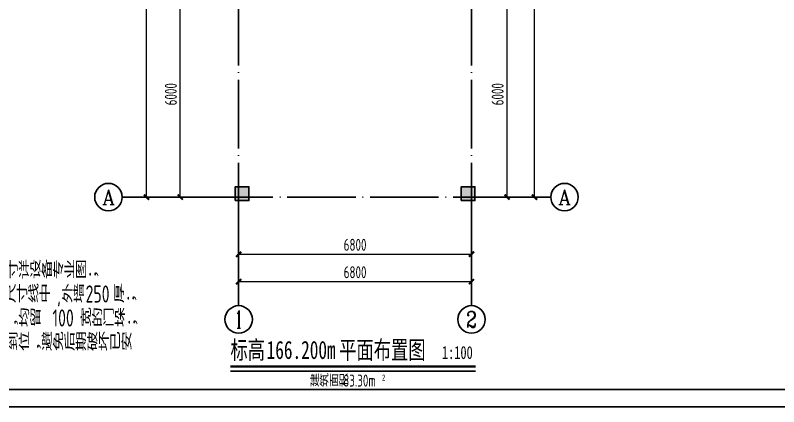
# Model space of a CAD drawing. Header units: millimetres. Extents: x 1742399 to 4898386, y 2481636 to 5226310.
# Drawn here: x 2042821 to 2065118, y 2656332 to 2667750 of the extents above; entities that cross this region are included whole.
import ezdxf
from ezdxf.enums import TextEntityAlignment as Align

# ---------------------------------------------------------------- set-up
doc = ezdxf.new("R2010")
doc.units = ezdxf.units.MM
doc.header["$LTSCALE"] = 1000
doc.linetypes.add('DOTE', pattern=[2.42, 2, -0.2, 0.02, -0.2])
for name, color, linetype in [('AXIS', 3, 'Continuous'), ('AXIS_TEXT', 7, 'Continuous'), ('COLUMN', 4, 'Continuous'), ('DIM_SYMB', 3, 'Continuous'), ('DOTE', 1, 'DOTE'), ('PUB_HATCH', 8, 'Continuous'), ('PUB_TEXT', 7, 'Continuous'), ('PUB_TITLE', 4, 'Continuous'), ('YHJ_文字_公文、说明', 7, 'Continuous')]:
    doc.layers.add(name, color=color, linetype=linetype)
doc.styles.add('_TCH_AXIS', font='COMPLEX', dxfattribs={"bigfont": 'GBCBIG'})
doc.styles.add('biaotilan', font='', dxfattribs={"width": 0.7})
doc.styles.add('COMPLEX', font='COMPLEX')
doc.styles.add('TSSD_Rein', font='TSSDENG', dxfattribs={"width": 0.7, "bigfont": '@1HZTXT'})
doc.styles.add('TSSD_REIN_T3', font='tssdeng.shx', dxfattribs={"width": 0.7, "bigfont": 'hztxt.shx'})
doc.styles.get('biaotilan').set_extended_font_data('SimSun')
doc.dimstyles.new('_TCH_ARCH&&100', dxfattribs={"dimtxt": 350, "dimasz": 150, "dimexe": 100, "dimexo": 200, "dimgap": 100, "dimtad": 1, "dimdec": 0, "dimzin": 0, "dimdsep": 46, "dimtxsty": 'TSSD_REIN_T3', "dimblk": 'ARCHTICK', "dimcen": 0.09, "dimclrt": 7, "dimazin": 2, "dimtfac": 1, "dimtdec": 0, "dimtix": 1, "dimtmove": 2, "dimatfit": 3, "dimfxl": 1, "dimfxlon": 1, "dimtolj": 1, "dimtzin": 0, "dimlwd": 18, "dimlwe": 18, "dimarcsym": 0})

# ---------------------------------------------------------------- blocks, each defined once
blk = doc.blocks.new('HAYJZ A3')
blk.add_lwpolyline([(4975, -403417), (46975, -403417), (46975, -433117), (4975, -433117), (4975, -403417)])
at = {"const_width": 50}
blk.add_lwpolyline([(7475, -403917), (46475, -403917), (46475, -432617), (7475, -432617), (7475, -403917)], dxfattribs=at)
at = {"layer": 'PUB_TITLE'}
blk.add_lwpolyline([(4975, -433117), (46975, -433117), (46975, -403417), (4975, -403417)], close=True, dxfattribs=at)
blk = doc.blocks.new('_ArchTick')
at = {"color": 0, "linetype": 'ByBlock', "const_width": 0.4}
blk.add_lwpolyline([(-0.5, -0.5), (0.5, 0.5)], dxfattribs=at)
blk = doc.blocks.new('*D174')
at = {"layer": 'AXIS', "color": 0, "lineweight": 18, "transparency": 16777216}
for p, q in [((2057983, 2680147), (2058084, 2680147)), ((2057984, 2662447), (2057984, 2680147)), ((2057983, 2662447), (2058084, 2662447))]:
    blk.add_line(p, q, dxfattribs=at)
at = {"layer": 'Defpoints', "color": 0, "transparency": 16777216}
for p in [(2057145, 2680147), (2057984, 2680147), (2057145, 2662447)]:
    blk.add_point(p, dxfattribs=at)
at = {"layer": 'AXIS', "color": 0, "lineweight": 18, "transparency": 16777216, "xscale": 150, "yscale": 150, "zscale": 150}
for p, rotation in [((2057984, 2680147), 90), ((2057984, 2662447), 270)]:
    blk.add_blockref('_ArchTick', p, dxfattribs=dict(at, rotation=rotation))
at = {"layer": 'AXIS', "color": 7, "transparency": 16777216, "insert": (2057709, 2671297), "char_height": 350, "attachment_point": 5, "rotation": 90, "style": 'TSSD_REIN_T3'}
blk.add_mtext('\\A1;17700', dxfattribs=at)
blk = doc.blocks.new('*D175')
at = {"layer": 'AXIS', "color": 0, "lineweight": 18, "transparency": 16777216}
for p, q in [((2057183, 2668447), (2057284, 2668447)), ((2057184, 2662447), (2057184, 2668447)), ((2057183, 2662447), (2057284, 2662447))]:
    blk.add_line(p, q, dxfattribs=at)
at = {"layer": 'Defpoints', "color": 0, "transparency": 16777216}
for p in [(2056470, 2668447), (2057184, 2668447), (2056470, 2662447)]:
    blk.add_point(p, dxfattribs=at)
at = {"layer": 'AXIS', "color": 0, "lineweight": 18, "transparency": 16777216, "xscale": 150, "yscale": 150, "zscale": 150}
for p, rotation in [((2057184, 2668447), 90), ((2057184, 2662447), 270)]:
    blk.add_blockref('_ArchTick', p, dxfattribs=dict(at, rotation=rotation))
at = {"layer": 'AXIS', "color": 7, "transparency": 16777216, "insert": (2056909, 2665447), "char_height": 350, "attachment_point": 5, "rotation": 90, "style": 'TSSD_REIN_T3'}
blk.add_mtext('\\A1;6000', dxfattribs=at)
blk = doc.blocks.new('_AXISO')
blk.add_circle((0, 0), 0.5)
at = {"layer": 'AXIS_TEXT', "style": 'COMPLEX', "width": 1.041667}
blk.add_attdef('A', text='', height=0.56, dxfattribs=at).set_placement((-0.25, -0.28), (0.25, -0.28), align=Align.FIT)
blk = doc.blocks.new('*D179')
at = {"layer": 'AXIS', "color": 0, "lineweight": 18, "transparency": 16777216}
for p, q in [((2049345, 2659981), (2049345, 2659880)), ((2049345, 2659980), (2056145, 2659980)), ((2056145, 2659981), (2056145, 2659880))]:
    blk.add_line(p, q, dxfattribs=at)
at = {"layer": 'Defpoints', "color": 0, "transparency": 16777216}
for p in [(2049345, 2661447), (2056145, 2661447), (2056145, 2659980)]:
    blk.add_point(p, dxfattribs=at)
at = {"layer": 'AXIS', "color": 0, "lineweight": 18, "transparency": 16777216, "xscale": 150, "yscale": 150, "zscale": 150, "rotation": 180}
blk.add_blockref('_ArchTick', (2049345, 2659980), dxfattribs=at)
at = {"layer": 'AXIS', "color": 0, "lineweight": 18, "transparency": 16777216, "xscale": 150, "yscale": 150, "zscale": 150}
blk.add_blockref('_ArchTick', (2056145, 2659980), dxfattribs=at)
at = {"layer": 'AXIS', "color": 7, "transparency": 16777216, "insert": (2052745, 2660255), "char_height": 350, "attachment_point": 5, "style": 'TSSD_REIN_T3'}
blk.add_mtext('\\A1;6800', dxfattribs=at)
blk = doc.blocks.new('*D180')
at = {"layer": 'AXIS', "color": 0, "lineweight": 18, "transparency": 16777216}
for p, q in [((2049345, 2660781), (2049345, 2660680)), ((2049345, 2660780), (2056145, 2660780)), ((2056145, 2660781), (2056145, 2660680))]:
    blk.add_line(p, q, dxfattribs=at)
at = {"layer": 'Defpoints', "color": 0, "transparency": 16777216}
for p in [(2049345, 2661447), (2056145, 2661447), (2056145, 2660780)]:
    blk.add_point(p, dxfattribs=at)
at = {"layer": 'AXIS', "color": 0, "lineweight": 18, "transparency": 16777216, "xscale": 150, "yscale": 150, "zscale": 150, "rotation": 180}
blk.add_blockref('_ArchTick', (2049345, 2660780), dxfattribs=at)
at = {"layer": 'AXIS', "color": 0, "lineweight": 18, "transparency": 16777216, "xscale": 150, "yscale": 150, "zscale": 150}
blk.add_blockref('_ArchTick', (2056145, 2660780), dxfattribs=at)
at = {"layer": 'AXIS', "color": 7, "transparency": 16777216, "insert": (2052745, 2661055), "char_height": 350, "attachment_point": 5, "style": 'TSSD_REIN_T3'}
blk.add_mtext('\\A1;6800', dxfattribs=at)
blk = doc.blocks.new('_FZH')
blk.add_lwpolyline([(-0.5, -0.5), (0.5, -0.5), (0.5, 0.5), (-0.5, 0.5)], close=True)
at = {"layer": 'PUB_HATCH'}
blk.add_solid([(-0.5, -0.5), (0.5, -0.5), (-0.5, 0.5), (0.5, 0.5)], dxfattribs=at)
blk = doc.blocks.new('*D458')
at = {"layer": 'AXIS', "color": 0, "lineweight": 18, "transparency": 16777216}
for p, q in [((2046653, 2680147), (2046552, 2680147)), ((2046652, 2662447), (2046652, 2680147)), ((2046653, 2662447), (2046552, 2662447))]:
    blk.add_line(p, q, dxfattribs=at)
at = {"layer": 'Defpoints', "color": 0, "transparency": 16777216}
for p in [(2046652, 2680147), (2048345, 2680147), (2048345, 2662447)]:
    blk.add_point(p, dxfattribs=at)
at = {"layer": 'AXIS', "color": 0, "lineweight": 18, "transparency": 16777216, "xscale": 150, "yscale": 150, "zscale": 150}
for p, rotation in [((2046652, 2680147), 90), ((2046652, 2662447), 270)]:
    blk.add_blockref('_ArchTick', p, dxfattribs=dict(at, rotation=rotation))
at = {"layer": 'AXIS', "color": 7, "transparency": 16777216, "insert": (2046377, 2671297), "char_height": 350, "attachment_point": 5, "rotation": 90, "style": 'TSSD_REIN_T3'}
blk.add_mtext('\\A1;17700', dxfattribs=at)
blk = doc.blocks.new('*D459')
at = {"layer": 'AXIS', "color": 0, "lineweight": 18, "transparency": 16777216}
for p, q in [((2047641, 2668447), (2047540, 2668447)), ((2047640, 2662447), (2047640, 2668447)), ((2047641, 2662447), (2047540, 2662447))]:
    blk.add_line(p, q, dxfattribs=at)
at = {"layer": 'Defpoints', "color": 0, "transparency": 16777216}
for p in [(2047640, 2668447), (2048345, 2668447), (2048345, 2662447)]:
    blk.add_point(p, dxfattribs=at)
at = {"layer": 'AXIS', "color": 0, "lineweight": 18, "transparency": 16777216, "xscale": 150, "yscale": 150, "zscale": 150}
for p, rotation in [((2047640, 2668447), 90), ((2047640, 2662447), 270)]:
    blk.add_blockref('_ArchTick', p, dxfattribs=dict(at, rotation=rotation))
at = {"layer": 'AXIS', "color": 7, "transparency": 16777216, "insert": (2047365, 2665447), "char_height": 350, "attachment_point": 5, "rotation": 90, "style": 'TSSD_REIN_T3'}
blk.add_mtext('\\A1;6000', dxfattribs=at)

msp = doc.modelspace()

# ---------------------------------------------------------------- linework, layer by layer
at = {"layer": 'AXIS'}
for p, q in [((2048345.2, 2662446.9), (2045941.1, 2662446.9)), ((2057145.2, 2662446.9), (2058463.3, 2662446.9)), ((2049345.2, 2661446.9), (2049345.2, 2659279.9)), ((2056145.2, 2661446.9), (2056145.2, 2659279.9))]:
    msp.add_line(p, q, dxfattribs=at)
at = {"layer": 'DIM_SYMB', "const_width": 70}
msp.add_lwpolyline([(2049104.1, 2657504.9), (2056265.3, 2657504.9)], dxfattribs=at)
at = {"layer": 'DIM_SYMB'}
msp.add_lwpolyline([(2049104.1, 2657364.9), (2056265.3, 2657364.9)], dxfattribs=at)
at = {"layer": 'DOTE'}
for p, q in [((2049345.2, 2661446.9), (2049345.2, 2681146.9)), ((2056145.2, 2661446.9), (2056145.2, 2681146.9)), ((2048345.2, 2662446.9), (2057145.2, 2662446.9))]:
    msp.add_line(p, q, dxfattribs=at)

# ---------------------------------------------------------------- block references
msp.add_blockref('HAYJZ A3', (2028308.5, 3089449))
at = {"layer": 'AXIS'}
ref = msp.add_blockref('_AXISO', (2045541.1, 2662446.9), dxfattribs=dict(at, xscale=800, yscale=800, zscale=800))
ref.add_attrib('A', 'A', dxfattribs={"layer": 'AXIS_TEXT', "height": 425.2, "style": '_TCH_AXIS'}).set_placement((2045358.8, 2662234.3), (2045723.3, 2662234.3), align=Align.FIT)
ref = msp.add_blockref('_AXISO', (2058863.3, 2662446.9), dxfattribs=dict(at, xscale=800, yscale=800, zscale=800))
ref.add_attrib('A', 'A', dxfattribs={"layer": 'AXIS_TEXT', "height": 425.2, "style": '_TCH_AXIS'}).set_placement((2058681.1, 2662234.3), (2059045.5, 2662234.3), align=Align.FIT)
ref = msp.add_blockref('_AXISO', (2049345.2, 2658879.9), dxfattribs=dict(at, xscale=800, yscale=800, zscale=800))
ref.add_attrib('A', '1', dxfattribs={"layer": 'AXIS_TEXT', "height": 514.7, "style": '_TCH_AXIS'}).set_placement((2049234.9, 2658622.5), (2049455.5, 2658622.5), align=Align.FIT)
ref = msp.add_blockref('_AXISO', (2056145.2, 2658879.9), dxfattribs=dict(at, xscale=800, yscale=800, zscale=800))
ref.add_attrib('A', '2', dxfattribs={"layer": 'AXIS_TEXT', "height": 465.9, "style": '_TCH_AXIS'}).set_placement((2055989.9, 2658646.9), (2056300.5, 2658646.9), align=Align.FIT)
at = {"layer": 'COLUMN', "xscale": 400, "yscale": 400, "zscale": 400}
for p in [(2049445.2, 2662546.9), (2056045.2, 2662546.9)]:
    msp.add_blockref('_FZH', p, dxfattribs=at)

# ---------------------------------------------------------------- texts
at = {"layer": 'DIM_SYMB', "color": 7, "style": 'biaotilan', "width": 0.7}
for s, height, p in [('标高', 528.69, (2049104.1, 2657724.7)), ('166.200m', 528.69, (2050162.7, 2657724.7)), ('平面布置图', 528.69, (2052279.8, 2657724.7)), ('1:100', 377.64, (2055282.2, 2657724.7))]:
    msp.add_text(s, height=height, dxfattribs=at).set_placement(p)
at = {"layer": 'PUB_TEXT', "style": 'TSSD_Rein', "width": 0.7}
for s, height, p in [('建筑面积', 350, (2051418.7, 2656918.5)), ('83.30m', 350, (2052398.7, 2656918.5)), ('2', 175, (2053529.4, 2657093.5))]:
    msp.add_text(s, height=height, dxfattribs=at).set_placement(p)
at = {"layer": 'YHJ_文字_公文、说明', "style": 'TSSD_Rein', "width": 0.7}
for s, p in [('本图未注明之设备预留孔其位置及尺寸详设备专业图；', (2037255.3, 2660070.9)), ('墙体均逢轴线或尺寸线中', (2040189.9, 2659370.9)), ('外墙', (2044174.5, 2659370.9)), ('250', (2044874.5, 2659370.9)), ('厚；', (2045682.2, 2659370.9)), (',', (2044039.9, 2659370.9)), ('门除特别注明、居中及贴墙柱设置外，均留', (2037255.3, 2658670.9)), ('100', (2043905.3, 2658670.9)), ('宽的门垛；', (2044713, 2658670.9)), ('大型设备安装应在砖墙砌筑之前安置到位，避免后期破坏已安', (2037255.3, 2657970.9))]:
    msp.add_text(s, height=500, dxfattribs=at).set_placement(p)

# ---------------------------------------------------------------- dimensions: what is measured, and where the dimension line sits
at = {"layer": 'AXIS'}
for p1, p2, distance, picture, middle in [((2048345.2, 2662446.9), (2048345.2, 2680146.9), 1693.1, '*D458', (2046377.2, 2671296.9)), ((2057145.2, 2662446.9), (2057145.2, 2680146.9), -838.9, '*D174', (2057709.1, 2671296.9)), ((2048345.2, 2662446.9), (2048345.2, 2668446.9), 705.5, '*D459', (2047364.7, 2665446.9)), ((2056470.5, 2662446.9), (2056470.5, 2668446.9), -713.6, '*D175', (2056909.1, 2665446.9)), ((2049345.2, 2661446.9), (2056145.2, 2661446.9), -1467, '*D179', (2052745.2, 2660254.9)), ((2049345.2, 2661446.9), (2056145.2, 2661446.9), -667, '*D180', (2052745.2, 2661054.9))]:
    dim = msp.add_aligned_dim(p1=p1, p2=p2, distance=distance, dimstyle='_TCH_ARCH&&100', dxfattribs=at)
    dim.commit()
    dim.dimension.update_dxf_attribs({"geometry": picture, "text_midpoint": middle})

doc.saveas('drawing.dxf')
